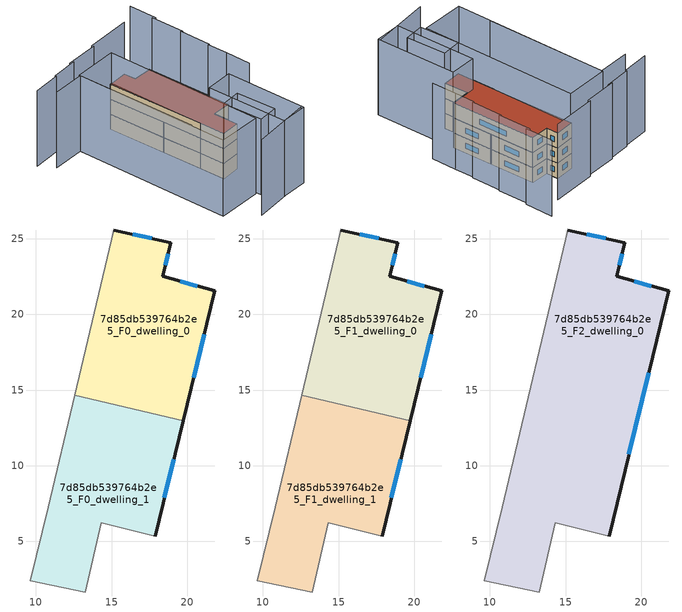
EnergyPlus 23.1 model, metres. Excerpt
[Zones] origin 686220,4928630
7d85db539764b2e5_F0_dwelling_0
 floor ground (EU_floor_Construction): 19.72,12.98 21.8,21.55 18.38,22.53 18.9,24.74 15.14,25.58 12.57,14.67 z0
 wall outside (EU_wall_Construction): 15.14,25.58 18.9,24.74 18.38,22.53 21.8,21.55 19.72,12.98 z0:3
 wall adiabatic (EU_wall_Construction): 12.57,14.67 15.14,25.58 z0:3
 wall to 7d85db539764b2e5_F0_dwelling_1 (EU_wall_Construction): 19.72,12.98 12.57,14.67 z0:3
 window (EU_Window_Construction): 19.52,22.21 20.66,21.88 / 21.1,18.7 20.41,15.84 / 16.39,25.3 17.64,25.02 / 18.72,24.01 18.55,23.27 z1:2
7d85db539764b2e5_F0_dwelling_1
 floor ground (EU_floor_Construction): 17.87,5.35 19.72,12.98 12.57,14.67 10.83,7.27 9.64,2.4 13.27,1.66 14.32,6.23 z0
 wall outside (EU_wall_Construction): 19.72,12.98 17.87,5.35 z0:3
 wall adiabatic (EU_wall_Construction): 17.87,5.35 14.32,6.23 13.27,1.66 9.64,2.4 10.83,7.27 12.57,14.67 z0:3
 window (EU_Window_Construction): 19.1,10.44 18.48,7.89 z1:2
7d85db539764b2e5_F1_dwelling_0
 floor to 7d85db539764b2e5_F0_dwelling_0 (EU_floor_Construction): 19.72,12.98 21.8,21.55 18.38,22.53 18.9,24.74 15.14,25.58 12.57,14.67 z3
 wall outside (EU_wall_Construction): 15.14,25.58 18.9,24.74 18.38,22.53 21.8,21.55 19.72,12.98 z3:6
 wall adiabatic (EU_wall_Construction): 12.57,14.67 15.14,25.58 z3:6
 wall to 7d85db539764b2e5_F1_dwelling_1 (EU_wall_Construction): 19.72,12.98 12.57,14.67 z3:6
 window (EU_Window_Construction): 19.52,22.21 20.66,21.88 / 21.1,18.7 20.41,15.84 / 16.39,25.3 17.64,25.02 / 18.72,24.01 18.55,23.27 z4:5
7d85db539764b2e5_F1_dwelling_1
 floor to 7d85db539764b2e5_F0_dwelling_1 (EU_floor_Construction): 17.87,5.35 19.72,12.98 12.57,14.67 10.83,7.27 9.64,2.4 13.27,1.66 14.32,6.23 z3
 wall outside (EU_wall_Construction): 19.72,12.98 17.87,5.35 z3:6
 wall adiabatic (EU_wall_Construction): 17.87,5.35 14.32,6.23 13.27,1.66 9.64,2.4 10.83,7.27 12.57,14.67 z3:6
 window (EU_Window_Construction): 19.1,10.44 18.48,7.89 z4:5
7d85db539764b2e5_F2_dwelling_0
 floor to 7d85db539764b2e5_F1_dwelling_0 (EU_floor_Construction): 19.72,12.98 21.8,21.55 18.38,22.53 18.9,24.74 15.14,25.58 12.57,14.67 z6
 floor to 7d85db539764b2e5_F1_dwelling_1 (EU_floor_Construction): 17.87,5.35 19.72,12.98 12.57,14.67 10.83,7.27 9.64,2.4 13.27,1.66 14.32,6.23 z6
 wall outside (EU_wall_Construction): 15.14,25.58 18.9,24.74 18.38,22.53 21.8,21.55 17.87,5.35 z6:9
 wall adiabatic (EU_wall_Construction): 17.87,5.35 14.32,6.23 13.27,1.66 9.64,2.4 10.83,7.27 15.14,25.58 z6:9
 window (EU_Window_Construction): 16.39,25.3 17.64,25.02 / 18.72,24.01 18.55,23.27 / 19.52,22.21 20.66,21.88 / 20.49,16.15 19.18,10.75 z7:8
 roof outside (EU_roof_Construction): 18.9,24.74 18.38,22.53 21.8,21.55 17.87,5.35 14.32,6.23 13.27,1.66 9.64,2.4 10.83,7.27 15.14,25.58 z9
shading: 2.5,-7.67 13.95,-9.57 / 22.23,3.56 23.39,8.24 / 23.39,8.24 24.37,11.98 / 1.22,28.85 7.23,27.35 / 7.23,27.35 1.53,4.54 / 24.51,11.94 26.07,17.81 / 26.18,17.48 27.72,23.68 / 27.92,23.21 29.37,28.45 / 24.66,27.37 16.12,29.33 / 10.49,30.06 5.45,31.09 / 16.12,28.97 9.79,30.42 / 5.4,30.88 0.25,31.95 / 17.89,5.36 14.15,-10 / 14.15,-10 9.14,-8.78 / 9.14,-8.78 12.88,6.58 / 12.88,6.58 17.89,5.36 / 8.02,-5.13 9.59,2.43 / 9.59,2.43 13.27,1.66 / 13.27,1.66 11.7,-5.89 / 11.7,-5.89 8.02,-5.13 / -0.31,-2.05 7.29,27.59 / 7.29,27.59 15.5,25.49 / 15.5,25.49 7.9,-4.15 / 7.9,-4.15 -0.31,-2.05 z0:15
[Building]
EU S2 Campaign: North Axis=0; Terrain=City; Solar Distribution=FullExterior
[Site:Location]
Bologna: Latitude=44.5; Longitude=11.25; Time Zone=1; Elevation=37
[SizingPeriod:WeatherFileDays]
AnnualSizingPeriod: Begin Month=1; Begin Day of Month=1; End Month=12; End Day of Month=31; Day of Week for Start Day=Monday; Use Weather File Daylight Saving Period=No; Use Weather File Rain and Snow Indicators=No
[MATERIAL]
EU_InternalMass_Material: Roughness=MediumRough; Thickness=0.1; Conductivity=1; Density=1800; Specific Heat=900; Thermal Absorptance=0.9; Solar Absorptance=0.7; Visible Absorptance=0.7
[MATERIAL:NOMASS] Roughness=MediumRough; Thermal Absorptance=0.9; Solar Absorptance=0.7; Visible Absorptance=0.7
Name | Thermal Resistance
EU_wall_NoMass | 0.937881
EU_roof_NoMass | 0.548572
EU_floor_NoMass | 0.71348
[WINDOWMATERIAL:SIMPLEGLAZINGSYSTEM]
EU_Window_SimpleGlazing: UFactor=4.25633; Solar Heat Gain Coefficient=0.85; Visible Transmittance=0.85
[CONSTRUCTION]
EU_wall_Construction: EU_wall_NoMass
EU_roof_Construction: EU_roof_NoMass
EU_floor_Construction: EU_floor_NoMass
EU_InternalMass_Construction: EU_InternalMass_Material
EU_Window_Construction: EU_Window_SimpleGlazing
[ZONE] Type=1; Multiplier=1; Ceiling Height=autocalculate; Floor Area=autocalculate; Part of Total Floor Area=Yes
Name | Volume
7d85db539764b2e5_F0_dwelling_0; 7d85db539764b2e5_F1_dwelling_0 | 223.972
7d85db539764b2e5_F2_dwelling_0 | 447.928
7d85db539764b2e5_F0_dwelling_1 | 223.966
7d85db539764b2e5_F1_dwelling_1 | 223.965
[INTERNALMASS] Construction=EU_InternalMass_Construction
Name | Zone or ZoneList | Surface Area
7d85db539764b2e5_F0_dwelling_0_EU_InternalMass | 7d85db539764b2e5_F0_dwelling_0 | 74.6577
7d85db539764b2e5_F0_dwelling_1_EU_InternalMass | 7d85db539764b2e5_F0_dwelling_1 | 74.6548
7d85db539764b2e5_F1_dwelling_0_EU_InternalMass | 7d85db539764b2e5_F1_dwelling_0 | 74.6577
7d85db539764b2e5_F1_dwelling_1_EU_InternalMass | 7d85db539764b2e5_F1_dwelling_1 | 74.6548
7d85db539764b2e5_F2_dwelling_0_EU_InternalMass | 7d85db539764b2e5_F2_dwelling_0 | 149.309
[OTHEREQUIPMENT] Fuel Type=Electricity; Design Level Calculation Method=Watts/Area; Power per Zone Floor Area=1; Fraction Latent=0; Fraction Radiant=0; Fraction Lost=0; Carbon Dioxide Generation Rate=0; EndUse Subcategory=EU_Step8_InternalGains
Name | Zone or ZoneList or Space or SpaceList | Schedule
EU_Step8_InternalGain_7d85db539764b2e5_F0_dwelling_0_f000 | 7d85db539764b2e5_F0_dwelling_0 | EU_Step8_GainSchedule_7d85db539764b2e5_F0_dwelling_0_f000
EU_Step8_InternalGain_7d85db539764b2e5_F0_dwelling_1_f000 | 7d85db539764b2e5_F0_dwelling_1 | EU_Step8_GainSchedule_7d85db539764b2e5_F0_dwelling_1_f000
EU_Step8_InternalGain_7d85db539764b2e5_F1_dwelling_0_f000 | 7d85db539764b2e5_F1_dwelling_0 | EU_Step8_GainSchedule_7d85db539764b2e5_F1_dwelling_0_f000
EU_Step8_InternalGain_7d85db539764b2e5_F1_dwelling_1_f000 | 7d85db539764b2e5_F1_dwelling_1 | EU_Step8_GainSchedule_7d85db539764b2e5_F1_dwelling_1_f000
EU_Step8_InternalGain_7d85db539764b2e5_F2_dwelling_0_f000 | 7d85db539764b2e5_F2_dwelling_0 | EU_Step8_GainSchedule_7d85db539764b2e5_F2_dwelling_0_f000
[ZONEVENTILATION:DESIGNFLOWRATE] Schedule=EU_AlwaysOn; Design Flow Rate Calculation Method=AirChanges/Hour; Air Changes per Hour=0.687892; Ventilation Type=Natural; Fan Pressure Rise=0; Fan Total Efficiency=1; Constant Term Coefficient=1; Temperature Term Coefficient=0; Velocity Term Coefficient=0; Velocity Squared Term Coefficient=0; Minimum Indoor Temperature=-100; Maximum Indoor Temperature=100; Delta Temperature=-100; Minimum Outdoor Temperature=-100; Maximum Outdoor Temperature=100; Maximum Wind Speed=40
Name | Zone or ZoneList or Space or SpaceList
EU_ConstantAir_7d85db539764b2e5_F0_dwelling_0 | 7d85db539764b2e5_F0_dwelling_0
EU_ConstantAir_7d85db539764b2e5_F0_dwelling_1 | 7d85db539764b2e5_F0_dwelling_1
EU_ConstantAir_7d85db539764b2e5_F1_dwelling_0 | 7d85db539764b2e5_F1_dwelling_0
EU_ConstantAir_7d85db539764b2e5_F1_dwelling_1 | 7d85db539764b2e5_F1_dwelling_1
EU_ConstantAir_7d85db539764b2e5_F2_dwelling_0 | 7d85db539764b2e5_F2_dwelling_0
[HVACTEMPLATE:THERMOSTAT] Constant Heating Setpoint=20; Constant Cooling Setpoint=50
EU_HeatOnly_7d85db539764b2e5_F0_dwelling_0; EU_HeatOnly_7d85db539764b2e5_F0_dwelling_1; EU_HeatOnly_7d85db539764b2e5_F1_dwelling_0; EU_HeatOnly_7d85db539764b2e5_F1_dwelling_1; EU_HeatOnly_7d85db539764b2e5_F2_dwelling_0
[HVACTEMPLATE:ZONE:IDEALLOADSAIRSYSTEM] System Availability Schedule=EU_AlwaysOn; Maximum Heating Supply Air Temperature=50; Minimum Cooling Supply Air Temperature=13; Maximum Heating Supply Air Humidity Ratio=0.0156; Minimum Cooling Supply Air Humidity Ratio=0.0077; Heating Limit=NoLimit; Cooling Limit=NoLimit; Heating Availability Schedule=EU_AlwaysOn; Cooling Availability Schedule=EU_CoolingOff; Dehumidification Control Type=ConstantSensibleHeatRatio; Cooling Sensible Heat Ratio=0.7; Dehumidification Setpoint=60; Humidification Control Type=None; Humidification Setpoint=30; Outdoor Air Method=None; Outdoor Air Flow Rate per Person=0.00944; Outdoor Air Flow Rate per Zone Floor Area=0; Outdoor Air Flow Rate per Zone=0; Demand Controlled Ventilation Type=None; Outdoor Air Economizer Type=NoEconomizer; Heat Recovery Type=None; Sensible Heat Recovery Effectiveness=0.7; Latent Heat Recovery Effectiveness=0.65
Name | Template Thermostat
7d85db539764b2e5_F0_dwelling_0 | EU_HeatOnly_7d85db539764b2e5_F0_dwelling_0
7d85db539764b2e5_F0_dwelling_1 | EU_HeatOnly_7d85db539764b2e5_F0_dwelling_1
7d85db539764b2e5_F1_dwelling_0 | EU_HeatOnly_7d85db539764b2e5_F1_dwelling_0
7d85db539764b2e5_F1_dwelling_1 | EU_HeatOnly_7d85db539764b2e5_F1_dwelling_1
7d85db539764b2e5_F2_dwelling_0 | EU_HeatOnly_7d85db539764b2e5_F2_dwelling_0
[SIZING:ZONE] Zone Cooling Design Supply Air Temperature Input Method=SupplyAirTemperature; Zone Cooling Design Supply Air Temperature=13; Zone Heating Design Supply Air Temperature Input Method=SupplyAirTemperature; Zone Heating Design Supply Air Temperature=50; Zone Cooling Design Supply Air Humidity Ratio=0.008; Zone Heating Design Supply Air Humidity Ratio=0.008; Cooling Design Air Flow Method=DesignDay; Cooling Design Air Flow Rate=0; Cooling Minimum Air Flow per Zone Floor Area=0.000762; Cooling Minimum Air Flow=0; Cooling Minimum Air Flow Fraction=0.2; Heating Design Air Flow Method=DesignDay; Heating Design Air Flow Rate=0; Heating Maximum Air Flow per Zone Floor Area=0.002032; Heating Maximum Air Flow=0.141576; Heating Maximum Air Flow Fraction=0.3; Account for Dedicated Outdoor Air System=No; Dedicated Outdoor Air System Control Strategy=NeutralSupplyAir; Dedicated Outdoor Air Low Setpoint Temperature for Design=autosize; Dedicated Outdoor Air High Setpoint Temperature for Design=autosize; Zone Load Sizing Method=Sensible Load Only No Latent Load; Zone Latent Cooling Design Supply Air Humidity Ratio Input Method=HumidityRatioDifference; Zone Cooling Design Supply Air Humidity Ratio Difference=0.005; Zone Latent Heating Design Supply Air Humidity Ratio Input Method=HumidityRatioDifference; Zone Humidification Design Supply Air Humidity Ratio Difference=0.005
7d85db539764b2e5_F0_dwelling_0; 7d85db539764b2e5_F0_dwelling_1; 7d85db539764b2e5_F1_dwelling_0; 7d85db539764b2e5_F1_dwelling_1; 7d85db539764b2e5_F2_dwelling_0
[SCHEDULE:CONSTANT]
Name | Hourly Value
EU_AlwaysOn | 1
EU_CoolingOff | 0
[SCHEDULE:FILE] Column Number=1; Rows to Skip at Top=0; Number of Hours of Data=8760; Column Separator=Comma; Interpolate to Timestep=No; Minutes per Item=60; Adjust Schedule for Daylight Savings=Yes
Name | File
EU_Step8_GainSchedule_7d85db539764b2e5_F0_dwelling_0_f000 | ../../schedules/7d85db539764b2e5/7d85db539764b2e5_F0_dwelling_0_f000_gain.csv
EU_Step8_GainSchedule_7d85db539764b2e5_F0_dwelling_1_f000 | ../../schedules/7d85db539764b2e5/7d85db539764b2e5_F0_dwelling_1_f000_gain.csv
EU_Step8_GainSchedule_7d85db539764b2e5_F1_dwelling_0_f000 | ../../schedules/7d85db539764b2e5/7d85db539764b2e5_F1_dwelling_0_f000_gain.csv
EU_Step8_GainSchedule_7d85db539764b2e5_F1_dwelling_1_f000 | ../../schedules/7d85db539764b2e5/7d85db539764b2e5_F1_dwelling_1_f000_gain.csv
EU_Step8_GainSchedule_7d85db539764b2e5_F2_dwelling_0_f000 | ../../schedules/7d85db539764b2e5/7d85db539764b2e5_F2_dwelling_0_f000_gain.csv
